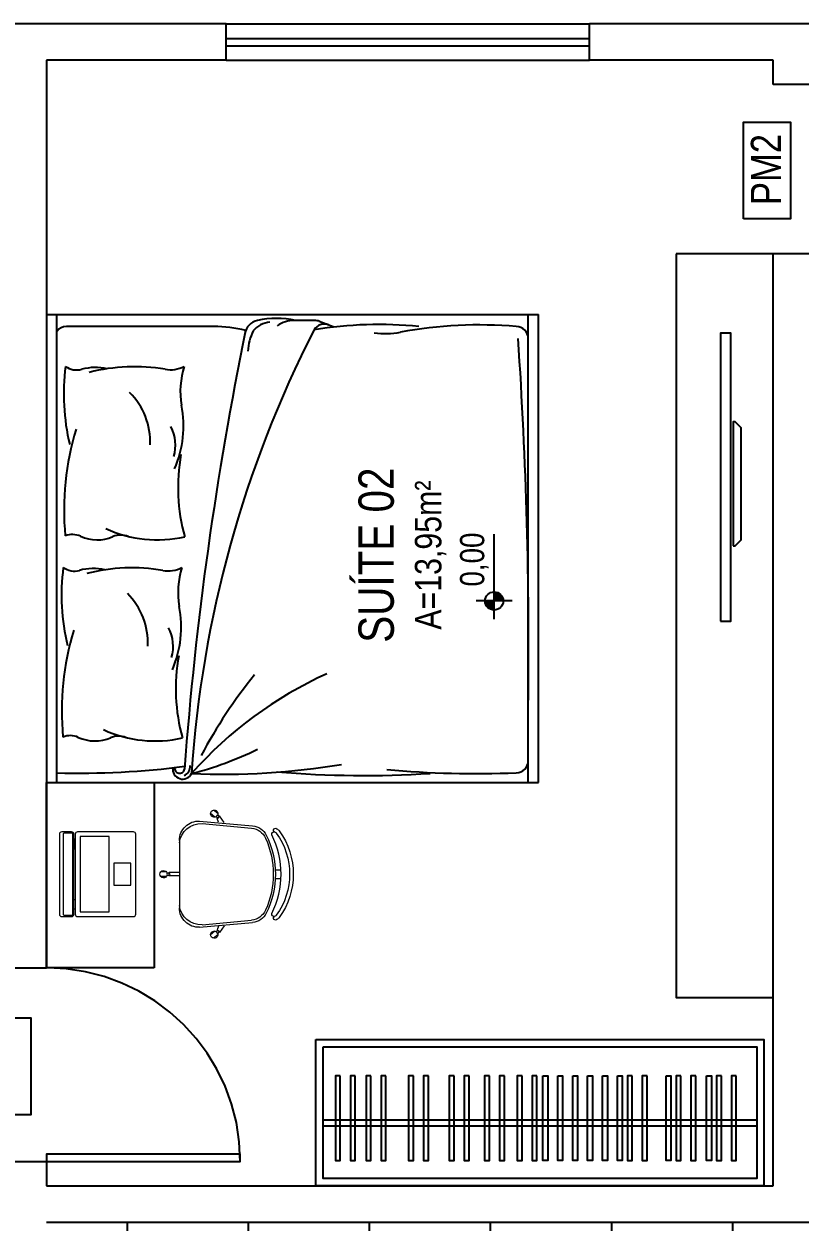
# Model space of a CAD drawing. Header units: millimetres. Extents: x 3923 to 4007, y 744 to 982.
# Drawn here: x 3966.83 to 3973.23, y 843.3 to 853.2 of the extents above; entities that cross this region are included whole.
import ezdxf
from ezdxf.enums import TextEntityAlignment as Align

# ---------------------------------------------------------------- set-up
doc = ezdxf.new("R2010")
doc.units = ezdxf.units.MM
doc.header["$LTSCALE"] = 20
doc.linetypes.add('HIDDEN2', pattern=[0.1875, 0.125, -0.0625])
doc.layers.add('E-Lay-9', color=9, linetype='Continuous', lineweight=9)
doc.layers.add('E-Txt-W', color=7, linetype='Continuous', lineweight=20)
doc.layers.add('E-txt-g', color=3, linetype='Continuous')
doc.layers.add('HIDROSSANITÁRIO', color=8, linetype='Continuous')
doc.styles.add('F2', font='ARIALN.TTF')
doc.styles.add('REG60', font='romans.shx', dxfattribs={"width": 0.8, "height": 0.15})
doc.styles.add('REG80', font='romans.shx', dxfattribs={"width": 0.8, "height": 0.2})

# ---------------------------------------------------------------- blocks, each defined once
blk = doc.blocks.new('TXT-AMB75')
at = {"layer": 'E-txt-g', "style": 'REG80', "width": 0.8, "flags": 8}
blk.add_attdef('TXT', text='', height=0.2, dxfattribs=at).set_placement((0.0055, 0.2964), align=Align.CENTER)
at = {"layer": 'E-Txt-W', "style": 'REG60', "width": 0.8, "flags": 8}
blk.add_attdef('TXT', text='', height=0.15, dxfattribs=at).set_placement((0.0055, 0.0271), align=Align.CENTER)
blk = doc.blocks.new('NV')
at = {"color": 4, "linetype": 'ByBlock', "ltscale": 0.5}
for p, q in [((-1.4143, -0.1421), (-1.4143, 0.1067)), ((-1.5387, -0.0177), (-0.9535, -0.0177))]:
    blk.add_line(p, q, dxfattribs=at)
at = {"color": 4, "ltscale": 2.5}
blk.add_circle((-1.4143, -0.0177), 0.0622, dxfattribs=at)
at = {"color": 4}
for points in [[(-1.4143, -0.0177), (-1.4583, 0.0263), (-1.4765, -0.0177), (-1.4717, 0.0061)], [(-1.4143, -0.0177), (-1.4143, 0.0445), (-1.4583, 0.0263), (-1.4381, 0.0398)], [(-1.4143, -0.0177), (-1.3521, -0.0177), (-1.3703, -0.0617), (-1.3568, -0.0415)], [(-1.4143, -0.0177), (-1.3703, -0.0617), (-1.4143, -0.0799), (-1.3905, -0.0752)]]:
    blk.add_solid(points, dxfattribs=at)
at = {"layer": 'E-Txt-W', "color": 4, "ltscale": 2.5, "style": 'F2'}
blk.add_attdef('COTAPISO', (-1.3058, 0.0735), '', height=0.15, dxfattribs=at)
blk = doc.blocks.new('Cadeira')
at = {"layer": 'E-Lay-9', "color": 8}
for p, q in [((-0.0093, 0.0535), (-0.0093, 0.0769)), ((0.0096, 0.0535), (0.0096, 0.0769)), ((-0.1393, 0), (0.1393, 0)), ((-0.0075, 0), (-0.0075, 0.0425)), ((-0.0075, 0.0425), (-0.0056, 0.0425)), ((0.0056, 0.0425), (0.0075, 0.0425)), ((0.0075, 0), (0.0075, 0.0425)), ((-0.2192, -0.0836), (-0.1996, -0.3023)), ((-0.2087, -0.0936), (-0.1898, -0.2982)), ((0.2087, -0.0936), (0.1898, -0.2982)), ((0.2192, -0.0836), (0.1996, -0.3023)), ((-0.25, -0.1588), (-0.265, -0.1409)), ((-0.2355, -0.1467), (-0.2505, -0.1288)), ((0.2355, -0.1467), (0.2505, -0.1288)), ((0.25, -0.1588), (0.265, -0.1409)), ((-0.2398, -0.1647), (-0.2413, -0.1659)), ((-0.2133, -0.1847), (-0.2413, -0.1659)), ((-0.2298, -0.1563), (-0.2313, -0.1575)), ((-0.2144, -0.1618), (-0.2298, -0.1563)), ((0.2133, -0.1847), (0.2413, -0.1659)), ((0.2144, -0.1618), (0.2298, -0.1563)), ((0.2298, -0.1563), (0.2313, -0.1575)), ((0.2398, -0.1647), (0.2413, -0.1659)), ((-0.0175, -0.3961), (-0.0175, -0.4196)), ((0.0175, -0.3961), (0.0175, -0.4196))]:
    blk.add_line(p, q, dxfattribs=at)
blk.add_lwpolyline([(0.1631, -0.3812, -0.237888), (-0.1631, -0.3812, 0.605717), (-0.1738, -0.3953, 0.122717), (-0.17, -0.4, 0.323529), (0.17, -0.4, 0.122717), (0.1738, -0.3953, 0.605717)], format="xyb", close=True, dxfattribs=at)
for centre in [(0, 0.0466), (-0.2382, -0.1579), (0.2382, -0.1579)]:
    blk.add_circle(centre, 0.005, dxfattribs=at)
for centre, radius, start, end in [((0.0001, 0.0652), 0.015, 281.6334, 257.4537), ((-0.1393, -0.08), 0.08, 90, 182.5692), ((0, 0.0475), 0.0075, 221.8103, 318.1897), ((0.1393, -0.08), 0.08, 357.4308, 90), ((-0.1202, -0.0886), 0.0887, 95.5925, 183.2522), ((0.1202, -0.0886), 0.0887, 356.7478, 84.4075), ((-0.2502, -0.1438), 0.015, 322.5463, 298.3666), ((0.2502, -0.1438), 0.015, 241.6334, 217.4537), ((-0.2388, -0.1573), 0.0075, 261.8103, 358.1897), ((0.2388, -0.1573), 0.0075, 181.8103, 278.1897), ((-0.1299, -0.296), 0.07, 185.1212, 243.6047), ((-0.1201, -0.2918), 0.07, 185.2999, 245.7361), ((0.1201, -0.2918), 0.07, 294.2639, 354.7001), ((0.1299, -0.296), 0.07, 296.3953, 354.8788), ((-0.1819, -0.3961), 0.00782, 29.8109, 225.3255), ((-0.1625, -0.39), 0.0125, 205.1455, 233.1301), ((0, -0.0343), 0.3622, 243.6047, 296.3953), ((0, -0.0254), 0.3622, 245.7361, 294.2639), ((0.1819, -0.3961), 0.00782, 314.6745, 150.1891), ((-0.1625, -0.39), 0.0275, 205.1455, 233.4571), ((0, -0.1648), 0.3052, 234.1238, 305.8762), ((0.1625, -0.39), 0.0275, 306.5429, 334.8545)]:
    blk.add_arc(centre, radius, start, end, dxfattribs=at)
blk = doc.blocks.new('Notebook')
at = {"layer": 'E-Lay-9', "color": 8}
for p, q in [((-0.175, 0.305), (-0.175, 0.3)), ((-0.175, 0.3), (-0.175, 0.265)), ((0.165, 0.315), (-0.165, 0.315)), ((0.175, 0.3), (0.175, 0.305)), ((0.175, 0.265), (0.175, 0.3)), ((-0.165, 0.255), (0.165, 0.255))]:
    blk.add_line(p, q, dxfattribs=at)
for points in [[(-0.165, 0.26), (0.165, 0.26, 0.414214), (0.17, 0.265), (0.17, 0.295, 0.414214), (0.165, 0.3), (-0.165, 0.3, 0.414214), (-0.17, 0.295), (-0.17, 0.265, 0.414214)], [(-0.165, 0), (0.165, 0, 0.414214), (0.175, 0.01), (0.175, 0.24, 0.414214), (0.165, 0.25), (-0.165, 0.25, 0.414214), (-0.175, 0.24), (-0.175, 0.01, 0.414214)]]:
    blk.add_lwpolyline(points, format="xyb", close=True, dxfattribs=at)
for points in [[(-0.105, 0.25), (-0.145, 0.25), (-0.145, 0.255), (-0.105, 0.255)], [(0.105, 0.25), (0.145, 0.25), (0.145, 0.255), (0.105, 0.255)], [(-0.155, 0.11), (0.155, 0.11), (0.155, 0.23), (-0.155, 0.23)], [(-0.045, 0.02), (0.045, 0.02), (0.045, 0.09), (-0.045, 0.09)]]:
    blk.add_lwpolyline(points, close=True, dxfattribs=at)
for centre, start, end in [((-0.165, 0.305), 90, 180), ((0.165, 0.305), 0, 90), ((-0.165, 0.265), 180, 270), ((0.165, 0.265), 270, 360)]:
    blk.add_arc(centre, 0.01, start, end, dxfattribs=at)

msp = doc.modelspace()

# ---------------------------------------------------------------- hatches: boundary and pattern name
at = {"layer": 'HIDROSSANITÁRIO'}
h = msp.add_hatch(dxfattribs=at)
h.set_pattern_fill('ANSI37,_O', color=8, scale=8, angle=135)
h.set_pattern_definition([(180, (4034.6798, -2297.2923), (-3e-16, -1), []), (270, (4034.6798, -2297.2923), (1, -3e-16), [])])
h.paths.add_polyline_path([(3976.5129, 841.497), (3976.8129, 841.497), (3976.8129, 843.097), (3976.5129, 843.097), (3976.5129, 843.037), (3974.9141, 843.037, 0.40327)])
h.paths.add_polyline_path([(3976.2644, 842.668), (3976.6537, 842.668), (3976.6537, 841.8675), (3976.2644, 841.8675)], flags=16)
h.paths.add_polyline_path([(3967.0129, 843.297), (3967.0129, 840.7557), (3969.4129, 840.7557), (3969.4129, 839.3557), (3967.0129, 839.3557), (3967.0129, 838.808), (3967.0129, 836.797), (3971.9129, 836.797), (3974.9091, 836.797), (3974.9129, 836.297), (3976.5129, 836.297), (3976.5129, 837.7919), (3975.3129, 837.7991), (3975.3129, 841.497), (3976.5129, 841.497, -0.40327), (3974.9141, 843.037), (3974.9129, 843.037), (3974.9129, 843.097), (3976.5129, 843.097), (3976.5129, 843.297), (3975.5129, 843.297), (3974.1129, 843.297)])
h.paths.add_polyline_path([(3972.7126, 842.2513), (3972.7071, 842.2513), (3972.7071, 843.297), (3973.9771, 843.297), (3973.9771, 842.2265), (3973.9717, 842.2265), (3973.9717, 842.1687), (3973.9496, 842.1403), (3973.9253, 842.1376), (3973.8975, 842.1345), (3973.8743, 842.1322), (3973.8673, 842.1314), (3973.8596, 842.1306), (3973.8178, 842.126), (3973.7938, 842.126), (3973.7784, 842.1244), (3973.7567, 842.1244), (3973.7428, 842.1229), (3973.7204, 842.1229), (3973.7126, 842.1229), (3973.7057, 842.1229), (3973.6979, 842.1229), (3973.691, 842.1229), (3973.6832, 842.1229), (3973.6763, 842.1229), (3973.6685, 842.1229), (3973.6616, 842.1229), (3973.6237, 842.1229), (3973.6028, 842.1252), (3973.5796, 842.1252), (3973.5796, 842.1283), (3973.5556, 842.1275), (3973.52, 842.1275), (3972.8831, 842.1252), (3972.8618, 842.1275), (3972.8386, 842.1298), (3972.8309, 842.1298), (3972.81, 842.1322), (3972.7992, 842.1333), (3972.7798, 842.1352), (3972.759, 842.1376), (3972.7347, 842.1403), (3972.7126, 842.1687)], flags=16)
h.paths.add_polyline_path([(3973.5796, 842.2265), (3973.6128, 842.2265), (3973.6794, 842.2064), (3973.7474, 842.194), (3973.817, 842.1886), (3973.8859, 842.1909), (3973.8905, 842.1917), (3973.8959, 842.1933), (3973.9006, 842.1964), (3973.9044, 842.2002), (3973.9075, 842.2041), (3973.9099, 842.2087), (3973.9114, 842.2141), (3973.9114, 842.2188), (3973.9114, 842.2226), (3973.9114, 842.2234), (3973.9122, 842.2234), (3973.9122, 842.2242), (3973.9129, 842.225), (3973.9129, 842.2257), (3973.9137, 842.2257), (3973.9151, 842.2271), (3973.9057, 842.1942), (3973.8859, 842.1909), (3973.817, 842.1886), (3973.7474, 842.194), (3973.6794, 842.2064), (3973.5796, 842.2366)], flags=0)
h.paths.add_polyline_path([(3971.7486, 839.495, -1), (3971.7486, 839.3457, -1)], flags=16)
h.paths.add_polyline_path([(3969.2043, 841.1677), (3969.1807, 841.15, 0.062017), (3969.11, 841.236), (3969.1567, 840.6388, -0.437265), (3969.1168, 840.5957), (3968.4833, 840.5957, -0.437265), (3968.4435, 840.6388), (3968.4902, 841.236, 0.062017), (3968.4195, 841.15), (3968.3959, 841.1677, -0.547586)], flags=16)
h.paths.add_polyline_path([(3969.1255, 840.6277), (3968.4747, 840.6277), (3968.5246, 841.2654, -0.053349), (3968.6062, 841.3157, -0.226217), (3968.994, 841.3157, -0.053349), (3969.0756, 841.2654)], flags=0)
h.paths.add_polyline_path([(3968.0843, 841.1677), (3968.0607, 841.15, 0.062017), (3967.99, 841.236), (3968.0367, 840.6388, -0.437265), (3967.9968, 840.5957), (3967.3633, 840.5957, -0.437265), (3967.3235, 840.6388), (3967.3702, 841.236, 0.062017), (3967.2995, 841.15), (3967.2759, 841.1677, -0.547586)], flags=16)
h.paths.add_polyline_path([(3969.1567, 839.4725), (3969.11, 838.8754, 0.062017), (3969.1807, 838.9613), (3969.2043, 838.9436, -0.547586), (3968.3959, 838.9436), (3968.4195, 838.9613, 0.062017), (3968.4902, 838.8754), (3968.4435, 839.4725, -0.437265), (3968.4833, 839.5157), (3969.1168, 839.5157, -0.437265)], flags=17)
h.paths.add_polyline_path([(3968.0055, 840.6277), (3967.3547, 840.6277), (3967.4046, 841.2654, -0.053349), (3967.4862, 841.3157, -0.226217), (3967.874, 841.3157, -0.053349), (3967.9556, 841.2654)], flags=0)
h.paths.add_polyline_path([(3969.0756, 838.8459, -0.053349), (3968.994, 838.7957, -0.226217), (3968.6062, 838.7957, -0.053349), (3968.5246, 838.8459), (3968.4747, 839.4837), (3969.1255, 839.4837)], flags=16)
h.paths.add_polyline_path([(3968.0367, 839.4725), (3967.99, 838.8754, 0.062017), (3968.0607, 838.9613), (3968.0843, 838.9436, -0.547586), (3967.2759, 838.9436), (3967.2995, 838.9613, 0.062017), (3967.3702, 838.8754), (3967.3235, 839.4725, -0.437265), (3967.3633, 839.5157), (3967.9968, 839.5157, -0.437265)], flags=17)
h.paths.add_polyline_path([(3967.9556, 838.8459, -0.053349), (3967.874, 838.7957, -0.226217), (3967.4862, 838.7957, -0.053349), (3967.4046, 838.8459), (3967.3547, 839.4837), (3968.0055, 839.4837)], flags=16)
h.paths.add_polyline_path([(3975.1408, 837.697), (3976.4408, 837.697), (3976.4408, 836.297), (3975.1408, 836.297), (3975.1408, 836.3835), (3975.1008, 836.3835), (3975.1008, 836.4632), (3975.1408, 836.4632), (3975.1408, 836.5974), (3975.1008, 836.5974), (3975.1008, 836.6772), (3975.1408, 836.6772), (3975.1408, 836.8501), (3975.1008, 836.8501), (3975.1008, 836.9299), (3975.1408, 836.9299), (3975.1408, 837.0641), (3975.1008, 837.0641), (3975.1008, 837.1438), (3975.1408, 837.1438), (3975.1408, 837.3168), (3975.1008, 837.3168), (3975.1008, 837.3966), (3975.1408, 837.3966), (3975.1408, 837.5307), (3975.1008, 837.5307), (3975.1008, 837.6105), (3975.1408, 837.6105)])
h.paths.add_polyline_path([(3976.6431, 841.9189), (3976.6431, 842.6331), (3976.2613, 842.6331), (3976.2613, 841.9189)], flags=24)
h.paths.add_polyline_path([(3971.1137, 837.5169), (3971.1137, 842.0813), (3970.4522, 842.0813), (3970.4522, 837.5169)], flags=24)
h.paths.add_polyline_path([(3971.4216, 839.117), (3971.4216, 840.4812), (3971.0274, 840.4812), (3971.0274, 839.117)], flags=24)
h.paths.add_polyline_path([(3971.7664, 839.4797), (3971.7664, 840.0459), (3971.4058, 840.0459), (3971.4058, 839.4797)], flags=24)
h.paths.add_polyline_path([(3972.4017, 843.1351), (3972.4017, 843.742), (3971.798, 843.742), (3971.798, 843.1351)], flags=9)
h.paths.add_polyline_path([(3972.4017, 839.6514), (3972.4017, 840.4431), (3971.798, 840.4431), (3971.798, 839.6514)], flags=24)

# ---------------------------------------------------------------- linework, layer by layer
at = {"layer": 'HIDROSSANITÁRIO', "color": 8, "linetype": 'Continuous'}
for p, q in [((3968.4961, 853.197, 3.6592), (3964.0605, 853.197, 3.6592)), ((3968.4961, 853.197), (3964.0605, 853.197)), ((3968.4961, 852.897), (3968.4961, 853.197)), ((3968.4961, 853.197), (3971.4961, 853.197)), ((3976.8129, 853.197, 3.6592), (3971.4961, 853.197, 3.6592)), ((3976.8129, 853.197), (3971.4961, 853.197)), ((3971.4961, 852.897), (3971.4961, 853.197)), ((3968.4961, 853.077), (3971.4961, 853.077)), ((3968.4961, 853.017), (3971.4961, 853.017)), ((3968.4961, 852.897), (3967.0129, 852.897)), ((3967.0129, 852.897), (3967.0129, 845.397)), ((3968.4961, 852.897), (3971.4961, 852.897)), ((3973.0129, 852.897), (3971.4961, 852.897)), ((3973.0129, 852.697), (3973.0129, 852.897)), ((3973.3129, 852.697), (3973.0129, 852.697)), ((3973.0129, 843.597), (3973.0129, 851.297)), ((3973.3129, 851.297), (3973.0129, 851.297)), ((3966.7129, 845.397), (3967.0129, 845.397)), ((3966.7129, 843.797), (3967.0129, 843.797)), ((3967.0129, 843.797), (3967.0129, 843.597)), ((3967.0129, 843.597), (3973.0129, 843.597)), ((3967.0129, 843.297), (3974.1129, 843.297))]:
    msp.add_line(p, q, dxfattribs=at)
at = {"layer": 'HIDROSSANITÁRIO', "color": 8}
for p, q in [((3967.0129, 850.7955), (3971.076, 850.7955)), ((3967.0129, 850.7955), (3967.0129, 846.9299)), ((3967.0979, 846.9299), (3967.0979, 850.7955)), ((3969.2293, 850.7461), (3969.0353, 850.7461)), ((3969.2635, 850.7399), (3969.3809, 850.6966)), ((3970.991, 846.9299), (3970.991, 850.7955)), ((3971.076, 846.9299), (3971.076, 850.7955)), ((3968.3937, 850.6966), (3967.177, 850.6966)), ((3967.0129, 846.9299), (3971.076, 846.9299))]:
    msp.add_line(p, q, dxfattribs=at)
at = {"layer": 'HIDROSSANITÁRIO', "color": 8, "ltscale": 0.5}
for p, q in [((3969.2966, 844.1416), (3972.877, 844.1416)), ((3969.2966, 844.0916), (3972.877, 844.0916))]:
    msp.add_line(p, q, dxfattribs=at)
at = {"layer": 'HIDROSSANITÁRIO', "color": 8}
for points, elevation in [([(3972.7675, 851.5857), (3972.7675, 852.3863), (3973.1568, 852.3863), (3973.1568, 851.5857)], 3.6592), ([(3966.4939, 844.184), (3966.4939, 844.9845), (3966.8833, 844.9845), (3966.8833, 844.184)], 7.3184), ([(3967.0129, 843.797), (3968.6129, 843.797), (3968.6129, 843.857), (3967.0129, 843.857)], 1.7855)]:
    msp.add_lwpolyline(points, close=True, dxfattribs=dict(at, elevation=elevation))
for points in [[(3972.2129, 851.297), (3972.2129, 845.1526), (3973.0129, 845.1526), (3973.0129, 851.297)], [(3972.5769, 848.263), (3972.6624, 848.263), (3972.6624, 850.6424), (3972.5769, 850.6424)], [(3972.6818, 848.884), (3972.6989, 848.884), (3972.7502, 848.9353), (3972.7502, 849.8587), (3972.6989, 849.91), (3972.6818, 849.91)], [(3967.9025, 845.397), (3967.0129, 845.397), (3967.0129, 846.9299), (3967.9025, 846.9299)], [(3969.2366, 844.8049), (3972.937, 844.8049), (3972.937, 843.597), (3969.2366, 843.597)], [(3969.2966, 844.7449), (3972.877, 844.7449), (3972.877, 843.657), (3969.2966, 843.657)]]:
    msp.add_lwpolyline(points, close=True, dxfattribs=at)
at = {"layer": 'HIDROSSANITÁRIO', "color": 8, "ltscale": 0.5}
for points in [[(3969.439, 844.5061), (3969.399, 844.5061), (3969.399, 843.8061), (3969.439, 843.8061)], [(3969.5622, 844.5061), (3969.5222, 844.5061), (3969.5222, 843.8061), (3969.5622, 843.8061)], [(3969.6922, 844.5061), (3969.6522, 844.5061), (3969.6522, 843.8061), (3969.6922, 843.8061)], [(3969.8154, 844.5061), (3969.7754, 844.5061), (3969.7754, 843.8061), (3969.8154, 843.8061)], [(3970.0429, 844.5061), (3970.0029, 844.5061), (3970.0029, 843.8061), (3970.0429, 843.8061)], [(3970.166, 844.5061), (3970.126, 844.5061), (3970.126, 843.8061), (3970.166, 843.8061)], [(3970.3788, 844.5061), (3970.3388, 844.5061), (3970.3388, 843.8061), (3970.3788, 843.8061)], [(3970.502, 844.5061), (3970.462, 844.5061), (3970.462, 843.8061), (3970.502, 843.8061)], [(3970.6703, 844.5061), (3970.6303, 844.5061), (3970.6303, 843.8061), (3970.6703, 843.8061)], [(3970.7934, 844.5061), (3970.7534, 844.5061), (3970.7534, 843.8061), (3970.7934, 843.8061)], [(3970.9396, 844.5061), (3970.8996, 844.5061), (3970.8996, 843.8061), (3970.9396, 843.8061)], [(3971.0627, 844.5061), (3971.0227, 844.5061), (3971.0227, 843.8061), (3971.0627, 843.8061)], [(3971.1114, 844.5061), (3971.1514, 844.5061), (3971.1514, 843.8061), (3971.1114, 843.8061)], [(3971.2346, 844.5061), (3971.2746, 844.5061), (3971.2746, 843.8061), (3971.2346, 843.8061)], [(3971.3577, 844.5061), (3971.3977, 844.5061), (3971.3977, 843.8061), (3971.3577, 843.8061)], [(3971.4808, 844.5061), (3971.5208, 844.5061), (3971.5208, 843.8061), (3971.4808, 843.8061)], [(3971.604, 844.5061), (3971.644, 844.5061), (3971.644, 843.8061), (3971.604, 843.8061)], [(3971.7271, 844.5061), (3971.7671, 844.5061), (3971.7671, 843.8061), (3971.7271, 843.8061)], [(3971.8491, 844.5061), (3971.8091, 844.5061), (3971.8091, 843.8061), (3971.8491, 843.8061)], [(3971.9722, 844.5061), (3971.9322, 844.5061), (3971.9322, 843.8061), (3971.9722, 843.8061)], [(3972.1289, 844.5061), (3972.1689, 844.5061), (3972.1689, 843.8061), (3972.1289, 843.8061)], [(3972.2509, 844.5061), (3972.2109, 844.5061), (3972.2109, 843.8061), (3972.2509, 843.8061)], [(3972.374, 844.5061), (3972.334, 844.5061), (3972.334, 843.8061), (3972.374, 843.8061)], [(3972.4637, 844.5061), (3972.5037, 844.5061), (3972.5037, 843.8061), (3972.4637, 843.8061)], [(3972.5857, 844.5061), (3972.5457, 844.5061), (3972.5457, 843.8061), (3972.5857, 843.8061)], [(3972.7088, 844.5061), (3972.6688, 844.5061), (3972.6688, 843.8061), (3972.7088, 843.8061)]]:
    msp.add_lwpolyline(points, close=True, dxfattribs=at)
at = {"layer": 'HIDROSSANITÁRIO', "color": 8}
for centre, radius, start, end in [((3968.7851, 850.6117), 0.1384, 102.88269, 168.38686), ((3968.8734, 850.5336), 0.2002, 94.6849, 140.59841), ((3968.9109, 850.0618), 0.7025, 76.92865, 102.88269), ((3969.0479, 850.5333), 0.2131, 86.60169, 127.7302), ((3969.3069, 850.6186), 0.0988, 69.7541, 149.48722), ((3969.7588, 847.4622), 3.2512, 84.178, 99.50708), ((3969.2293, 850.6472), 0.0988, 69.7541, 90), ((3969.2293, 850.6472), 0.0988, 69.7541, 90), ((3970.5839, 847.1132), 3.5967, 85.08347, 100.39904), ((3967.177, 850.5978), 0.0988, 90, 143.1301), ((3996.6072, 844.9231), 28.5335, 168.39087, 175.74912), ((3977.6345, 846.3748), 9.4452, 152.96003, 176.18567), ((3968.3769, 849.441), 1.2558, 77.08904, 89.23129), ((3969.1393, 850.4649), 0.464, 155.03386, 176.464), ((3969.8051, 851.297), 0.6591, 262.47467, 281.34253), ((3970.8922, 850.5978), 0.0988, 360, 90), ((3932.4227, 848.0208), 38.5711, 359.31344, 3.83118), ((3968.9217, 850.137), 1.7664, 172.50994, 193.57317), ((3967.2623, 850.4955), 0.1579, 234.37876, 285.19877), ((3967.4182, 849.9218), 0.4367, 77.31196, 105.19877), ((3967.7389, 848.8479), 1.5167, 80.37112, 104.25995), ((3968.0351, 850.5934), 0.2538, 260.37112, 296.96494), ((3968.8068, 850.1584), 0.6891, 162.35976, 189.39259), ((3967.2878, 849.7404), 0.582, 357.82948, 45.00983), ((3967.2518, 849.8739), 0.892, 336.68784, 11.12174), ((3969.4826, 849.177), 2.3246, 163.20165, 185.19902), ((3967.7443, 849.7144), 0.3334, 344.14067, 27.6985), ((3969.6279, 849.3669), 1.5291, 169.7638, 195.44974), ((3967.9275, 849.9423), 1.0085, 245.11795, 282.98619), ((3967.2277, 848.8152), 0.1627, 65.78773, 111.71238), ((3967.4315, 849.2683), 0.3341, 245.78773, 292.88083), ((3967.6274, 848.8042), 0.1697, 69.01609, 112.88083), ((3968.9029, 848.4752), 1.7664, 172.50994, 193.57317), ((3967.2435, 848.8338), 0.1579, 234.37876, 285.19877), ((3967.3994, 848.2601), 0.4367, 77.31196, 105.19877), ((3967.7201, 847.1862), 1.5167, 80.37112, 104.25995), ((3968.0163, 848.9317), 0.2538, 260.37112, 296.96494), ((3968.788, 848.4967), 0.6891, 162.35976, 189.39259), ((3967.269, 848.0786), 0.582, 357.82948, 45.00983), ((3967.233, 848.2122), 0.892, 336.68784, 11.12174), ((3969.4637, 847.5153), 2.3246, 163.20165, 185.19902), ((3967.7255, 848.0527), 0.3334, 344.14067, 27.6985), ((3969.6091, 847.7052), 1.5291, 169.7638, 195.44974), ((3970.7022, 844.7949), 3.3296, 114.38327, 138.45325), ((3971.9684, 845.2022), 4.1631, 141.03759, 152.08563), ((3967.9086, 848.2805), 1.0085, 245.11795, 282.98619), ((3967.2089, 847.1535), 0.1627, 65.78773, 111.71238), ((3967.4127, 847.6066), 0.3341, 245.78773, 292.88083), ((3967.6085, 847.1425), 0.1697, 69.01609, 112.88083), ((3967.5367, 849.6671), 2.7477, 284.18939, 296.30958), ((3967.2866, 853.6392), 6.6329, 268.37032, 277.53223), ((3968.1367, 847.0391), 0.0818, 171.6091, 333.93818), ((3968.1118, 847.0466), 0.0413, 171.29147, 348.1256), ((3968.1171, 847.0629), 0.0818, 292.60519, 4.49888), ((3968.4693, 852.9222), 5.9247, 267.49407, 279.50941), ((3970.8922, 847.1078), 0.0988, 270, 360), ((3969.6401, 855.4315), 8.4449, 265.08576, 273.68085), ((3970.5638, 855.3843), 8.3818, 264.92239, 272.24547)]:
    msp.add_arc(centre, radius, start, end, dxfattribs=at)
at = {"layer": 'HIDROSSANITÁRIO', "color": 8, "linetype": 'HIDDEN2'}
msp.add_arc((3967.0129, 843.797), 1.6, 0, 90, dxfattribs=at)

# ---------------------------------------------------------------- block references
at = {"layer": 'HIDROSSANITÁRIO', "color": 8}
ref = msp.add_blockref('TXT-AMB75', (3970.3129, 848.7997, 3.6592), dxfattribs=dict(at, xscale=1.458, yscale=1.458, zscale=1.458, rotation=90))
ref.add_attrib('TXT', 'SUÍTE 02', dxfattribs={"layer": 'E-txt-g', "color": 2, "height": 0.2916, "rotation": 90, "style": 'F2'}).set_placement((3969.8807, 848.8077, 3.6592), align=Align.CENTER)
ref.add_attrib('TXT', 'A=13,95m²', dxfattribs={"layer": 'E-Txt-W', "height": 0.2187, "rotation": 90, "style": 'F2'}).set_placement((3970.2734, 848.8077, 3.6592), align=Align.CENTER)
ref = msp.add_blockref('NV', (3970.6881, 850.1261, 3.6592), dxfattribs=dict(at, xscale=1.2, yscale=1.2, zscale=1.2, rotation=90))
ref.add_attrib('COTAPISO', '0,00', (3970.6275, 848.5484, 3.6592), dxfattribs={"layer": 'E-Txt-W', "color": 4, "ltscale": 2.5, "height": 0.2, "rotation": 90, "style": 'F2'})
at = {"layer": 'HIDROSSANITÁRIO', "color": 8, "yscale": 2, "zscale": 2, "rotation": 90}
for name, p, xscale in [('Cadeira', (3968.1103, 846.1715, 6.5718), -2), ('Notebook', (3967.7499, 846.1714, 6.5718), 2)]:
    msp.add_blockref(name, p, dxfattribs=dict(at, xscale=xscale))

# ---------------------------------------------------------------- texts
at = {"layer": 'HIDROSSANITÁRIO', "color": 8, "linetype": 'Continuous', "style": 'F2'}
msp.add_text('PM2', height=0.24921, rotation=90, dxfattribs=at).set_placement((3972.8291, 851.7008, 3.6592), align=Align.TOP_LEFT)

doc.saveas('drawing.dxf')
